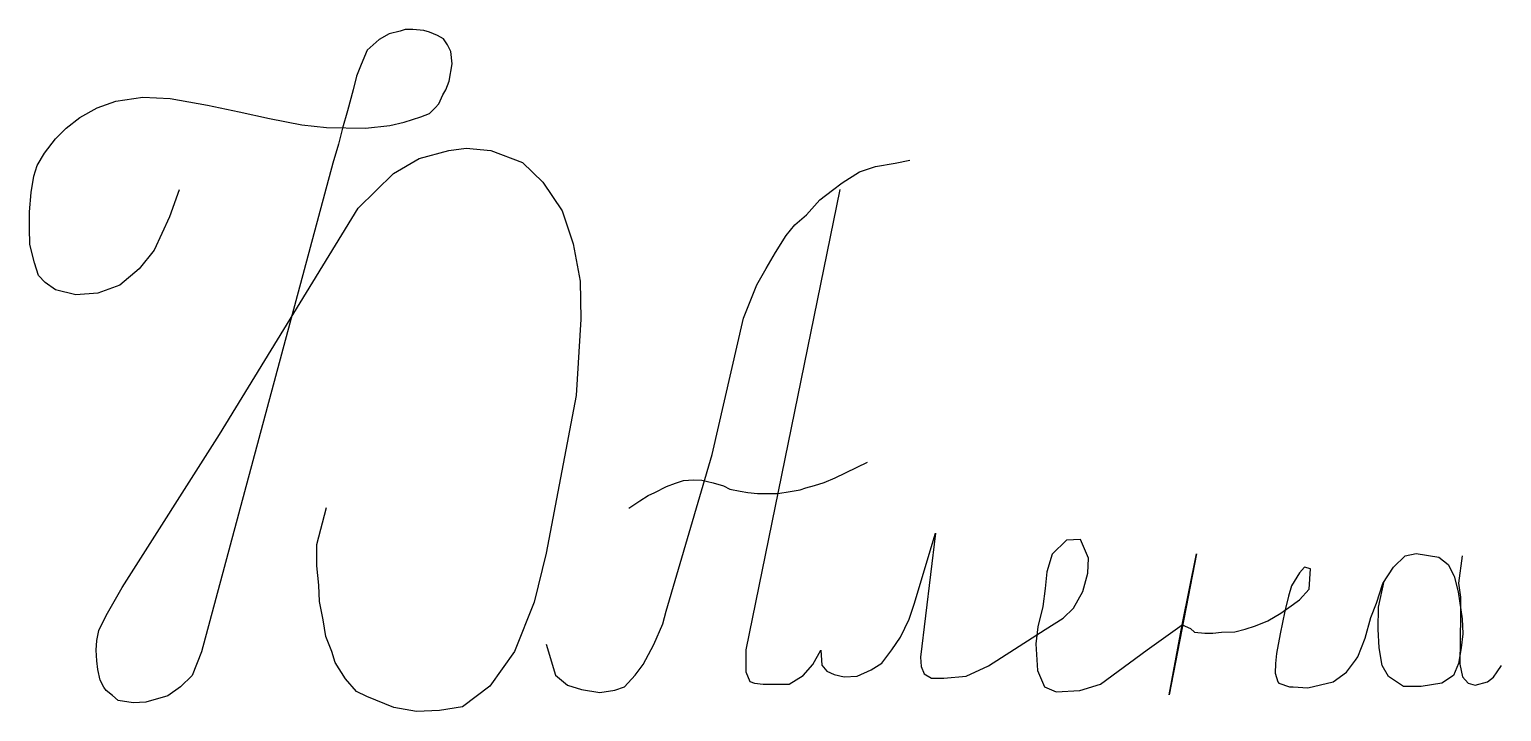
# Model space of a CAD drawing. Header units: millimetres. Extents: x 1296.2 to 1306.2, y 8124.2 to 8128.8.
import ezdxf

# ---------------------------------------------------------------- set-up
doc = ezdxf.new("R2010")
doc.units = ezdxf.units.MM
doc.layers.get('0').update_dxf_attribs({"color": 5})

msp = doc.modelspace()

# ---------------------------------------------------------------- linework, layer by layer
for points in [[(1297.209, 8127.738), (1297.144, 8127.554), (1297.04, 8127.327), (1296.936, 8127.2), (1296.805, 8127.089), (1296.656, 8127.035), (1296.506, 8127.023), (1296.367, 8127.058), (1296.298, 8127.108), (1296.252, 8127.154), (1296.225, 8127.242), (1296.194, 8127.365), (1296.19, 8127.477), (1296.19, 8127.588), (1296.202, 8127.719), (1296.221, 8127.83), (1296.244, 8127.903), (1296.294, 8127.988), (1296.367, 8128.084), (1296.44, 8128.157), (1296.533, 8128.23), (1296.652, 8128.295), (1296.779, 8128.341), (1296.963, 8128.368), (1297.148, 8128.36), (1297.401, 8128.314), (1297.617, 8128.268), (1297.824, 8128.222), (1298.043, 8128.18), (1298.212, 8128.161), (1298.478, 8128.157), (1298.643, 8128.176), (1298.739, 8128.199), (1298.854, 8128.234), (1298.912, 8128.257), (1298.95, 8128.295), (1298.977, 8128.322), (1299.004, 8128.383), (1299.023, 8128.418), (1299.046, 8128.476), (1299.066, 8128.595), (1299.058, 8128.679), (1299.035, 8128.725), (1299.008, 8128.764), (1298.966, 8128.787), (1298.912, 8128.81), (1298.873, 8128.821), (1298.8, 8128.829), (1298.747, 8128.829), (1298.712, 8128.817), (1298.639, 8128.798), (1298.57, 8128.76), (1298.489, 8128.687), (1298.447, 8128.591), (1298.416, 8128.51), (1298.393, 8128.418), (1298.355, 8128.276), (1298.32, 8128.157), (1298.293, 8128.049), (1298.255, 8127.918), (1297.362, 8124.594), (1297.297, 8124.434), (1297.219, 8124.355), (1297.131, 8124.294), (1296.983, 8124.252), (1296.896, 8124.247), (1296.793, 8124.264), (1296.756, 8124.296), (1296.713, 8124.332), (1296.697, 8124.354), (1296.672, 8124.402), (1296.656, 8124.475), (1296.648, 8124.532), (1296.645, 8124.605), (1296.648, 8124.672), (1296.663, 8124.74), (1296.713, 8124.841), (1296.822, 8125.032), (1297.484, 8126.073), (1298.426, 8127.612), (1298.667, 8127.849), (1298.843, 8127.951), (1299.043, 8128.006), (1299.161, 8128.021), (1299.33, 8128.006), (1299.546, 8127.923), (1299.683, 8127.79), (1299.816, 8127.594), (1299.891, 8127.37), (1299.938, 8127.116), (1299.942, 8126.857), (1299.911, 8126.339), (1299.706, 8125.266), (1299.624, 8124.933), (1299.491, 8124.596), (1299.322, 8124.36), (1299.137, 8124.219), (1298.98, 8124.196), (1298.823, 8124.188), (1298.67, 8124.215), (1298.486, 8124.29), (1298.415, 8124.325), (1298.341, 8124.411), (1298.27, 8124.521), (1298.247, 8124.596), (1298.207, 8124.698), (1298.188, 8124.811), (1298.164, 8124.937), (1298.16, 8125.047), (1298.145, 8125.18), (1298.145, 8125.325), (1298.211, 8125.576)], [(1299.706, 8124.647), (1299.769, 8124.435), (1299.852, 8124.368), (1299.946, 8124.337), (1300.071, 8124.317), (1300.173, 8124.333), (1300.24, 8124.356), (1300.311, 8124.435), (1300.366, 8124.509), (1300.44, 8124.643), (1300.499, 8124.784), (1300.523, 8124.87), (1300.836, 8125.937), (1301.05, 8126.865), (1301.14, 8127.092), (1301.203, 8127.202), (1301.266, 8127.312), (1301.34, 8127.426), (1301.399, 8127.5), (1301.478, 8127.567), (1301.568, 8127.669), (1301.654, 8127.735), (1301.721, 8127.786), (1301.839, 8127.861), (1301.948, 8127.896), (1302.082, 8127.92), (1302.18, 8127.939)], [(1301.705, 8127.74), (1301.065, 8124.608), (1301.065, 8124.459), (1301.093, 8124.393), (1301.124, 8124.381), (1301.183, 8124.373), (1301.36, 8124.373), (1301.454, 8124.432), (1301.521, 8124.507), (1301.576, 8124.605), (1301.583, 8124.503), (1301.615, 8124.463), (1301.666, 8124.44), (1301.733, 8124.424), (1301.823, 8124.428), (1301.917, 8124.471), (1301.991, 8124.518), (1302.058, 8124.608), (1302.117, 8124.695), (1302.176, 8124.816), (1302.211, 8124.918), (1302.356, 8125.401), (1302.254, 8124.558), (1302.258, 8124.495), (1302.278, 8124.444), (1302.329, 8124.416), (1302.411, 8124.416), (1302.564, 8124.428), (1302.717, 8124.499), (1303.102, 8124.746), (1303.224, 8124.824), (1303.294, 8124.891), (1303.357, 8125.005), (1303.392, 8125.13), (1303.396, 8125.232), (1303.341, 8125.358), (1303.247, 8125.354), (1303.149, 8125.259), (1303.114, 8125.138), (1303.102, 8125.024), (1303.086, 8124.903), (1303.051, 8124.765), (1303.039, 8124.648), (1303.05, 8124.466), (1303.097, 8124.355), (1303.176, 8124.322), (1303.337, 8124.33), (1303.479, 8124.373), (1303.796, 8124.608), (1304.034, 8124.778), (1304.131, 8125.262), (1303.945, 8124.301), (1304.034, 8124.778), (1304.09, 8124.753), (1304.118, 8124.727), (1304.187, 8124.722), (1304.243, 8124.722), (1304.301, 8124.727), (1304.391, 8124.73), (1304.462, 8124.748), (1304.533, 8124.771), (1304.617, 8124.804), (1304.706, 8124.857), (1304.76, 8124.896), (1304.831, 8124.949), (1304.897, 8125.02), (1304.908, 8125.158), (1304.867, 8125.17), (1304.831, 8125.132), (1304.778, 8125.043), (1304.757, 8124.974), (1304.732, 8124.87), (1304.701, 8124.717), (1304.676, 8124.582), (1304.668, 8124.514), (1304.666, 8124.45), (1304.685, 8124.391), (1304.691, 8124.381), (1304.765, 8124.357), (1304.788, 8124.355), (1304.888, 8124.35), (1305.061, 8124.39), (1305.153, 8124.456), (1305.214, 8124.538), (1305.228, 8124.559), (1305.279, 8124.687), (1305.318, 8124.827), (1305.356, 8124.926), (1305.4, 8125.059), (1305.472, 8125.171), (1305.551, 8125.248), (1305.627, 8125.263), (1305.78, 8125.238), (1305.843, 8125.189), (1305.884, 8125.11), (1305.912, 8125.003), (1305.94, 8124.818), (1305.943, 8124.716), (1305.933, 8124.622), (1305.915, 8124.515), (1305.879, 8124.433), (1305.8, 8124.382), (1305.66, 8124.359), (1305.54, 8124.359), (1305.438, 8124.426), (1305.395, 8124.502), (1305.375, 8124.622), (1305.367, 8124.749), (1305.37, 8124.899), (1305.408, 8125.075)], [(1300.268, 8125.571), (1300.343, 8125.621), (1300.4, 8125.657), (1300.445, 8125.678), (1300.526, 8125.72), (1300.586, 8125.741), (1300.64, 8125.759), (1300.708, 8125.765), (1300.765, 8125.762), (1300.843, 8125.744), (1300.912, 8125.723), (1300.957, 8125.702), (1301.026, 8125.687), (1301.079, 8125.678), (1301.145, 8125.672), (1301.196, 8125.672), (1301.232, 8125.672), (1301.283, 8125.672), (1301.367, 8125.684), (1301.435, 8125.696), (1301.474, 8125.711), (1301.531, 8125.726), (1301.597, 8125.747), (1301.672, 8125.777), (1301.893, 8125.885)], [(1305.938, 8125.248), (1305.915, 8125.062), (1305.928, 8124.965), (1305.928, 8124.841), (1305.926, 8124.675), (1305.923, 8124.51), (1305.941, 8124.423), (1305.979, 8124.38), (1306.027, 8124.367), (1306.112, 8124.389)], [(1306.112, 8124.389), (1306.151, 8124.422), (1306.177, 8124.459), (1306.207, 8124.501)]]:
    msp.add_lwpolyline(points)

doc.saveas('drawing.dxf')
